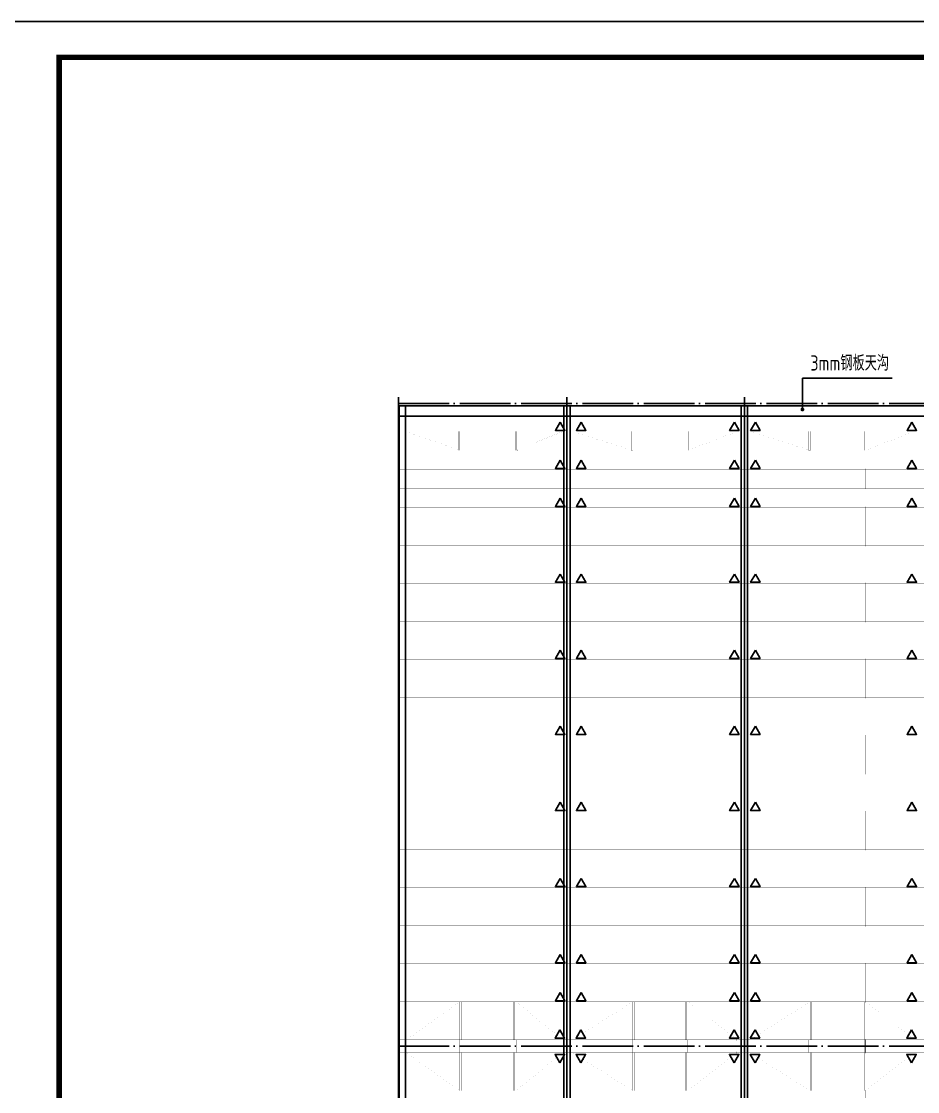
# Model space of a CAD drawing. Extents: x 180850 to 1399066, y 48356 to 327880.
# Drawn here: x 921215 to 956572, y 178177 to 220382 of the extents above; entities that cross this region are included whole.
import ezdxf
from ezdxf.enums import TextEntityAlignment as Align

# ---------------------------------------------------------------- set-up
doc = ezdxf.new("R2010")
doc.units = 0
doc.header["$LTSCALE"] = 1000
doc.linetypes.add('DOTE', pattern=[2.42, 2, -0.2, 0.02, -0.2])
doc.layers.add('_0', color=7, linetype='Continuous', lineweight=25)
for name, color, linetype in [('AXIS', 3, 'Continuous'), ('DOTE', 1, 'Continuous'), ('GL', 150, 'Continuous'), ('LT', 181, 'Continuous'), ('PUB_TITLE', 4, 'Continuous'), ('THIN', 7, 'Continuous')]:
    doc.layers.add(name, color=color, linetype=linetype)
doc.styles.add('TSSD_Norm', font='tssdeng.shx', dxfattribs={"bigfont": 'hztxt.shx'})

msp = doc.modelspace()

# ---------------------------------------------------------------- linework, layer by layer
at = {"layer": '_0', "color": 1, "const_width": 75}
msp.add_lwpolyline([(951989.56, 205076.85, 1), (952064.56, 205076.85, 1)], format="xyb", close=True, dxfattribs=at)
at = {"layer": 'AXIS', "linetype": 'ByBlock'}
msp.add_line((952027.06, 206313.77), (955564.54, 206313.77), dxfattribs=at)
at = {"layer": 'AXIS'}
msp.add_line((952027.06, 206313.77), (952027.06, 205076.85), dxfattribs=at)
at = {"layer": 'AXIS', "color": 4, "linetype": 'ByBlock', "ltscale": 0.1}
msp.add_lwpolyline([(936087.49, 205215.45), (985587.49, 205215.45), (985587.49, 204815.45), (936087.49, 204815.45)], close=True, dxfattribs=at)
at = {"layer": 'AXIS', "color": 6, "linetype": 'ByBlock'}
for points in [[(942468.61, 204577.03), (942281.43, 204252.83), (942655.79, 204252.83)], [(942468.61, 204577.03), (942281.43, 204252.83), (942655.79, 204252.83)], [(943295.82, 204577.03), (943483, 204252.83), (943108.64, 204252.83)], [(943295.82, 204577.03), (943483, 204252.83), (943108.64, 204252.83)], [(949343.61, 204577.03), (949156.43, 204252.83), (949530.79, 204252.83)], [(949343.61, 204577.03), (949156.43, 204252.83), (949530.79, 204252.83)], [(950170.82, 204577.03), (950358, 204252.83), (949983.64, 204252.83)], [(950170.82, 204577.03), (950358, 204252.83), (949983.64, 204252.83)], [(956343.61, 204577.03), (956156.43, 204252.83), (956530.79, 204252.83)], [(956343.61, 204577.03), (956156.43, 204252.83), (956530.79, 204252.83)], [(942468.61, 203077.03), (942281.44, 202752.83), (942655.79, 202752.83)], [(942468.61, 203077.03), (942281.44, 202752.83), (942655.79, 202752.83)], [(943295.82, 203077.03), (943483, 202752.83), (943108.64, 202752.83)], [(943295.82, 203077.03), (943483, 202752.83), (943108.64, 202752.83)], [(949343.61, 203077.03), (949156.44, 202752.83), (949530.79, 202752.83)], [(949343.61, 203077.03), (949156.44, 202752.83), (949530.79, 202752.83)], [(950170.82, 203077.03), (950358, 202752.83), (949983.64, 202752.83)], [(950170.82, 203077.03), (950358, 202752.83), (949983.64, 202752.83)], [(956343.61, 203077.03), (956156.44, 202752.83), (956530.79, 202752.83)], [(956343.61, 203077.03), (956156.44, 202752.83), (956530.79, 202752.83)], [(942468.61, 201577.03), (942281.44, 201252.83), (942655.79, 201252.83)], [(943295.82, 201577.03), (943483, 201252.83), (943108.64, 201252.83)], [(949343.61, 201577.03), (949156.44, 201252.83), (949530.79, 201252.83)], [(950170.82, 201577.03), (950358, 201252.83), (949983.64, 201252.83)], [(956343.61, 201577.03), (956156.44, 201252.83), (956530.79, 201252.83)], [(942468.61, 198585.47), (942281.44, 198261.27), (942655.79, 198261.27)], [(943295.82, 198585.47), (943483, 198261.27), (943108.64, 198261.27)], [(949343.61, 198585.47), (949156.44, 198261.27), (949530.79, 198261.27)], [(950170.82, 198585.47), (950358, 198261.27), (949983.64, 198261.27)], [(956343.61, 198585.47), (956156.44, 198261.27), (956530.79, 198261.27)], [(942468.62, 195585.47), (942281.44, 195261.27), (942655.79, 195261.27)], [(943295.82, 195585.47), (943483, 195261.27), (943108.64, 195261.27)], [(949343.62, 195585.47), (949156.44, 195261.27), (949530.79, 195261.27)], [(950170.82, 195585.47), (950358, 195261.27), (949983.64, 195261.27)], [(956343.62, 195585.47), (956156.44, 195261.27), (956530.79, 195261.27)], [(942468.62, 192585.47), (942281.44, 192261.27), (942655.8, 192261.27)], [(943295.82, 192585.47), (943483, 192261.27), (943108.65, 192261.27)], [(949343.62, 192585.47), (949156.44, 192261.27), (949530.8, 192261.27)], [(950170.82, 192585.47), (950358, 192261.27), (949983.65, 192261.27)], [(956343.62, 192585.47), (956156.44, 192261.27), (956530.8, 192261.27)], [(942468.62, 189585.47), (942281.44, 189261.27), (942655.8, 189261.27)], [(943295.83, 189585.47), (943483, 189261.27), (943108.65, 189261.27)], [(949343.62, 189585.47), (949156.44, 189261.27), (949530.8, 189261.27)], [(950170.83, 189585.47), (950358, 189261.27), (949983.65, 189261.27)], [(956343.62, 189585.47), (956156.44, 189261.27), (956530.8, 189261.27)], [(942468.62, 186585.47), (942281.44, 186261.27), (942655.8, 186261.27)], [(943295.83, 186585.47), (943483, 186261.27), (943108.65, 186261.27)], [(949343.62, 186585.47), (949156.44, 186261.27), (949530.8, 186261.27)], [(950170.83, 186585.47), (950358, 186261.27), (949983.65, 186261.27)], [(956343.62, 186585.47), (956156.44, 186261.27), (956530.8, 186261.27)], [(942468.62, 183585.47), (942281.44, 183261.27), (942655.8, 183261.27)], [(943295.83, 183585.47), (943483, 183261.27), (943108.65, 183261.27)], [(949343.62, 183585.47), (949156.44, 183261.27), (949530.8, 183261.27)], [(950170.83, 183585.47), (950358, 183261.27), (949983.65, 183261.27)], [(956343.62, 183585.47), (956156.44, 183261.27), (956530.8, 183261.27)], [(942468.62, 182085.47), (942281.44, 181761.27), (942655.8, 181761.27)], [(943295.83, 182085.47), (943483, 181761.27), (943108.65, 181761.27)], [(949343.62, 182085.47), (949156.44, 181761.27), (949530.8, 181761.27)], [(950170.83, 182085.47), (950358, 181761.27), (949983.65, 181761.27)], [(956343.62, 182085.47), (956156.44, 181761.27), (956530.8, 181761.27)], [(942457.15, 180614.22), (942269.97, 180290.02), (942644.33, 180290.02)], [(943284.36, 180614.22), (943471.53, 180290.02), (943097.18, 180290.02)], [(949332.15, 180614.22), (949144.97, 180290.02), (949519.33, 180290.02)], [(950159.36, 180614.22), (950346.53, 180290.02), (949972.18, 180290.02)], [(956332.15, 180614.22), (956144.97, 180290.02), (956519.33, 180290.02)], [(942457.15, 179316.68), (942269.97, 179640.88), (942644.33, 179640.88)], [(943284.36, 179316.68), (943471.53, 179640.88), (943097.18, 179640.88)], [(949332.15, 179316.68), (949144.97, 179640.88), (949519.33, 179640.88)], [(950159.36, 179316.68), (950346.53, 179640.88), (949972.18, 179640.88)], [(956332.15, 179316.68), (956144.97, 179640.88), (956519.33, 179640.88)]]:
    msp.add_lwpolyline(points, close=True, dxfattribs=at)
at = {"layer": 'AXIS', "color": 3, "linetype": 'ByBlock', "const_width": 1}
for points in [[(936468.53, 204245.41), (936468.53, 204185.41), (938416.86, 203495.41), (938416.86, 203435.41)], [(938474, 203435.38), (938474, 203495.38), (938474, 204185.38), (938474, 204245.38)], [(940724, 203435.38), (940724, 203495.38), (940724, 204185.38), (940724, 204245.38)], [(942516.77, 204245.41), (942516.77, 204185.41), (940787.27, 203495.41), (940787.27, 203435.41)], [(943016.44, 204245.41), (943016.44, 204185.41), (945241.86, 203495.41), (945241.86, 203435.41)], [(945305, 203434.4), (945305, 203494.4), (945305, 204184.4), (945305, 204244.4)], [(947512, 203435.39), (947512, 203495.39), (947512, 204185.39), (947512, 204245.39)], [(949391.77, 204245.41), (949391.77, 204185.41), (947577.27, 203495.41), (947577.27, 203435.41)], [(950016.44, 204245.41), (950016.44, 204185.41), (952241.86, 203495.41), (952241.86, 203435.41)], [(952305, 203434.4), (952305, 203494.4), (952305, 204184.4), (952305, 204244.4)], [(954512, 203435.39), (954512, 203495.39), (954512, 204185.39), (954512, 204245.39)], [(956391.77, 204245.41), (956391.77, 204185.41), (954577.27, 203495.41), (954577.27, 203435.41)], [(938536.86, 202685.41), (938536.86, 202745.41), (938536.86, 203435.41), (938536.86, 203495.41)], [(940652.8, 202685.41), (940652.8, 202745.41), (940652.8, 203435.41), (940652.8, 203495.41)], [(945361.86, 202685.41), (945361.86, 202745.41), (945361.86, 203435.41), (945361.86, 203495.41)], [(947442.8, 202685.41), (947442.8, 202745.41), (947442.8, 203435.41), (947442.8, 203495.41)], [(952361.86, 202685.41), (952361.86, 202745.41), (952361.86, 203435.41), (952361.86, 203495.41)], [(954442.8, 202685.41), (954442.8, 202745.41), (954442.8, 203435.41), (954442.8, 203495.41)], [(938476.86, 201935.41), (938476.86, 201995.41), (938476.86, 202685.41), (938476.86, 202745.41)], [(940712.8, 201935.41), (940712.8, 201995.41), (940712.8, 202685.41), (940712.8, 202745.41)], [(945301.86, 201935.41), (945301.86, 201995.41), (945301.86, 202685.41), (945301.86, 202745.41)], [(947502.8, 201935.41), (947502.8, 201995.41), (947502.8, 202685.41), (947502.8, 202745.41)], [(952301.86, 201935.41), (952301.86, 201995.41), (952301.86, 202685.41), (952301.86, 202745.41)], [(954502.8, 201935.41), (954502.8, 201995.41), (954502.8, 202685.41), (954502.8, 202745.41)], [(938536.86, 201185.41), (938536.86, 201245.41), (938536.86, 201935.41), (938536.86, 201995.41)], [(940652.8, 201185.41), (940652.8, 201245.41), (940652.8, 201935.41), (940652.8, 201995.41)], [(945361.86, 201185.41), (945361.86, 201245.41), (945361.86, 201935.41), (945361.86, 201995.41)], [(947442.8, 201185.41), (947442.8, 201245.41), (947442.8, 201935.41), (947442.8, 201995.41)], [(952361.86, 201185.41), (952361.86, 201245.41), (952361.86, 201935.41), (952361.86, 201995.41)], [(954442.8, 201185.41), (954442.8, 201245.41), (954442.8, 201935.41), (954442.8, 201995.41)], [(938476.86, 199685.41), (938476.86, 199745.41), (938476.86, 201185.41), (938476.86, 201245.41)], [(940712.8, 199685.4), (940712.8, 199745.4), (940712.8, 201185.4), (940712.8, 201245.4)], [(945301.86, 199685.41), (945301.86, 199745.41), (945301.86, 201185.41), (945301.86, 201245.41)], [(947502.8, 199685.4), (947502.8, 199745.4), (947502.8, 201185.4), (947502.8, 201245.4)], [(952301.86, 199685.41), (952301.86, 199745.41), (952301.86, 201185.41), (952301.86, 201245.41)], [(954502.8, 199685.4), (954502.8, 199745.4), (954502.8, 201185.4), (954502.8, 201245.4)], [(938536.87, 198185.41), (938536.87, 198245.41), (938536.87, 199685.41), (938536.87, 199745.41)], [(940652.81, 198185.4), (940652.81, 198245.4), (940652.81, 199685.41), (940652.81, 199745.41)], [(945361.87, 198185.41), (945361.87, 198245.41), (945361.87, 199685.41), (945361.87, 199745.41)], [(947442.81, 198185.4), (947442.81, 198245.4), (947442.81, 199685.41), (947442.81, 199745.41)], [(952361.87, 198185.41), (952361.87, 198245.41), (952361.87, 199685.41), (952361.87, 199745.41)], [(954442.81, 198185.4), (954442.81, 198245.4), (954442.81, 199685.41), (954442.81, 199745.41)], [(938476.87, 196685.41), (938476.87, 196745.41), (938476.87, 198185.41), (938476.87, 198245.41)], [(940712.81, 196685.4), (940712.81, 196745.4), (940712.81, 198185.4), (940712.81, 198245.4)], [(945301.87, 196685.41), (945301.87, 196745.41), (945301.87, 198185.41), (945301.87, 198245.41)], [(947502.81, 196685.4), (947502.81, 196745.4), (947502.81, 198185.4), (947502.81, 198245.4)], [(952301.87, 196685.41), (952301.87, 196745.41), (952301.87, 198185.41), (952301.87, 198245.41)], [(954502.81, 196685.4), (954502.81, 196745.4), (954502.81, 198185.4), (954502.81, 198245.4)], [(938536.87, 195185.41), (938536.87, 195245.41), (938536.87, 196685.41), (938536.87, 196745.41)], [(940652.81, 195185.4), (940652.81, 195245.4), (940652.81, 196685.41), (940652.81, 196745.41)], [(945361.87, 195185.41), (945361.87, 195245.41), (945361.87, 196685.41), (945361.87, 196745.41)], [(947442.81, 195185.4), (947442.81, 195245.4), (947442.81, 196685.41), (947442.81, 196745.41)], [(952361.87, 195185.41), (952361.87, 195245.41), (952361.87, 196685.41), (952361.87, 196745.41)], [(954442.81, 195185.4), (954442.81, 195245.4), (954442.81, 196685.41), (954442.81, 196745.41)], [(938476.87, 193685.41), (938476.87, 193745.41), (938476.87, 195185.41), (938476.87, 195245.41)], [(940712.81, 193685.4), (940712.81, 193745.4), (940712.81, 195185.4), (940712.81, 195245.4)], [(945301.87, 193685.41), (945301.87, 193745.41), (945301.87, 195185.41), (945301.87, 195245.41)], [(947502.81, 193685.4), (947502.81, 193745.4), (947502.81, 195185.4), (947502.81, 195245.4)], [(952301.87, 193685.41), (952301.87, 193745.41), (952301.87, 195185.41), (952301.87, 195245.41)], [(954502.81, 193685.4), (954502.81, 193745.4), (954502.81, 195185.4), (954502.81, 195245.4)], [(938536.87, 192185.41), (938536.87, 192245.41), (938536.87, 193685.41), (938536.87, 193745.41)], [(940652.81, 192185.4), (940652.81, 192245.4), (940652.81, 193685.41), (940652.81, 193745.41)], [(945361.87, 192185.41), (945361.87, 192245.41), (945361.87, 193685.41), (945361.87, 193745.41)], [(947442.81, 192185.4), (947442.81, 192245.4), (947442.81, 193685.41), (947442.81, 193745.41)], [(952361.87, 192185.41), (952361.87, 192245.41), (952361.87, 193685.41), (952361.87, 193745.41)], [(954442.81, 192185.4), (954442.81, 192245.4), (954442.81, 193685.41), (954442.81, 193745.41)], [(938476.87, 190685.41), (938476.87, 190745.41), (938476.87, 192185.41), (938476.87, 192245.41)], [(940712.81, 190685.4), (940712.81, 190745.4), (940712.81, 192185.4), (940712.81, 192245.4)], [(945301.87, 190685.41), (945301.87, 190745.41), (945301.87, 192185.41), (945301.87, 192245.41)], [(947502.81, 190685.4), (947502.81, 190745.4), (947502.81, 192185.4), (947502.81, 192245.4)], [(952301.87, 190685.41), (952301.87, 190745.41), (952301.87, 192185.41), (952301.87, 192245.41)], [(954502.81, 190685.4), (954502.81, 190745.4), (954502.81, 192185.4), (954502.81, 192245.4)], [(938536.87, 189185.41), (938536.87, 189245.41), (938536.87, 190685.41), (938536.87, 190745.41)], [(940652.81, 189185.4), (940652.81, 189245.4), (940652.81, 190685.41), (940652.81, 190745.41)], [(945361.87, 189185.41), (945361.87, 189245.41), (945361.87, 190685.41), (945361.87, 190745.41)], [(947442.81, 189185.4), (947442.81, 189245.4), (947442.81, 190685.41), (947442.81, 190745.41)], [(952361.87, 189185.41), (952361.87, 189245.41), (952361.87, 190685.41), (952361.87, 190745.41)], [(954442.81, 189185.4), (954442.81, 189245.4), (954442.81, 190685.41), (954442.81, 190745.41)], [(938476.87, 187685.41), (938476.87, 187745.41), (938476.87, 189185.41), (938476.87, 189245.41)], [(940712.81, 187685.4), (940712.81, 187745.4), (940712.81, 189185.4), (940712.81, 189245.4)], [(945301.87, 187685.41), (945301.87, 187745.41), (945301.87, 189185.41), (945301.87, 189245.41)], [(947502.81, 187685.4), (947502.81, 187745.4), (947502.81, 189185.4), (947502.81, 189245.4)], [(952301.87, 187685.41), (952301.87, 187745.41), (952301.87, 189185.41), (952301.87, 189245.41)], [(954502.81, 187685.4), (954502.81, 187745.4), (954502.81, 189185.4), (954502.81, 189245.4)], [(938536.87, 186185.41), (938536.87, 186245.41), (938536.87, 187685.41), (938536.87, 187745.41)], [(940652.81, 186185.4), (940652.81, 186245.4), (940652.81, 187685.41), (940652.81, 187745.41)], [(945361.87, 186185.41), (945361.87, 186245.41), (945361.87, 187685.41), (945361.87, 187745.41)], [(947442.81, 186185.4), (947442.81, 186245.4), (947442.81, 187685.41), (947442.81, 187745.41)], [(952361.87, 186185.41), (952361.87, 186245.41), (952361.87, 187685.41), (952361.87, 187745.41)], [(954442.81, 186185.4), (954442.81, 186245.4), (954442.81, 187685.41), (954442.81, 187745.41)], [(938476.87, 184685.41), (938476.87, 184745.41), (938476.87, 186185.41), (938476.87, 186245.41)], [(940712.81, 184685.4), (940712.81, 184745.4), (940712.81, 186185.4), (940712.81, 186245.4)], [(945301.87, 184685.41), (945301.87, 184745.41), (945301.87, 186185.41), (945301.87, 186245.41)], [(947502.81, 184685.4), (947502.81, 184745.4), (947502.81, 186185.4), (947502.81, 186245.4)], [(952301.87, 184685.41), (952301.87, 184745.41), (952301.87, 186185.41), (952301.87, 186245.41)], [(954502.81, 184685.4), (954502.81, 184745.4), (954502.81, 186185.4), (954502.81, 186245.4)], [(938536.88, 183185.41), (938536.88, 183245.41), (938536.87, 184685.41), (938536.87, 184745.41)], [(940652.82, 183185.4), (940652.82, 183245.4), (940652.81, 184685.41), (940652.81, 184745.41)], [(945361.88, 183185.41), (945361.88, 183245.41), (945361.87, 184685.41), (945361.87, 184745.41)], [(947442.82, 183185.4), (947442.82, 183245.4), (947442.81, 184685.41), (947442.81, 184745.41)], [(952361.88, 183185.41), (952361.88, 183245.41), (952361.87, 184685.41), (952361.87, 184745.41)], [(954442.82, 183185.4), (954442.82, 183245.4), (954442.81, 184685.41), (954442.81, 184745.41)], [(938476.88, 181685.41), (938476.88, 181745.41), (938476.88, 183185.41), (938476.88, 183245.41)], [(940712.82, 181685.4), (940712.82, 181745.4), (940712.82, 183185.4), (940712.82, 183245.4)], [(945301.88, 181685.41), (945301.88, 181745.41), (945301.88, 183185.41), (945301.88, 183245.41)], [(947502.82, 181685.4), (947502.82, 181745.4), (947502.82, 183185.4), (947502.82, 183245.4)], [(952301.88, 181685.41), (952301.88, 181745.41), (952301.88, 183185.41), (952301.88, 183245.41)], [(954502.82, 181685.4), (954502.82, 181745.4), (954502.82, 183185.4), (954502.82, 183245.4)], [(936451.34, 180184.99), (936451.34, 180244.99), (938447.16, 181684.99), (938447.16, 181744.99)], [(938536.88, 180185.41), (938536.88, 180245.41), (938536.88, 181685.41), (938536.88, 181745.41)], [(940652.82, 180185.4), (940652.82, 180245.4), (940652.82, 181685.41), (940652.82, 181745.41)], [(942538.95, 180184.99), (942538.95, 180244.99), (940772.52, 181684.99), (940772.52, 181744.99)], [(942999.25, 180184.99), (942999.25, 180244.99), (945272.16, 181684.99), (945272.16, 181744.99)], [(945361.88, 180185.41), (945361.88, 180245.41), (945361.88, 181685.41), (945361.88, 181745.41)], [(947442.82, 180185.4), (947442.82, 180245.4), (947442.82, 181685.41), (947442.82, 181745.41)], [(949413.95, 180184.99), (949413.95, 180244.99), (947562.52, 181684.99), (947562.52, 181744.99)], [(949999.25, 180184.99), (949999.25, 180244.99), (952272.16, 181684.99), (952272.16, 181744.99)], [(952361.88, 180185.41), (952361.88, 180245.41), (952361.88, 181685.41), (952361.88, 181745.41)], [(954442.82, 180185.4), (954442.82, 180245.4), (954442.82, 181685.41), (954442.82, 181745.41)], [(956413.95, 180184.99), (956413.95, 180244.99), (954562.52, 181684.99), (954562.52, 181744.99)], [(938476.88, 179685.53), (938476.88, 179745.53), (938476.88, 180185.37), (938476.88, 180245.37)], [(938476.88, 180245.37), (938476.88, 180185.37), (938476.88, 179745.53), (938476.88, 179685.53)], [(940712.82, 179685.53), (940712.82, 179745.53), (940712.82, 180185.37), (940712.82, 180245.37)], [(940712.82, 180245.37), (940712.82, 180185.37), (940712.82, 179745.53), (940712.82, 179685.53)], [(945301.88, 179685.53), (945301.88, 179745.53), (945301.88, 180185.37), (945301.88, 180245.37)], [(945301.88, 180245.37), (945301.88, 180185.37), (945301.88, 179745.53), (945301.88, 179685.53)], [(947502.82, 179685.53), (947502.82, 179745.53), (947502.82, 180185.37), (947502.82, 180245.37)], [(947502.82, 180245.37), (947502.82, 180185.37), (947502.82, 179745.53), (947502.82, 179685.53)], [(952301.88, 179685.53), (952301.88, 179745.53), (952301.88, 180185.37), (952301.88, 180245.37)], [(952301.88, 180245.37), (952301.88, 180185.37), (952301.88, 179745.53), (952301.88, 179685.53)], [(954502.82, 179685.53), (954502.82, 179745.53), (954502.82, 180185.37), (954502.82, 180245.37)], [(954502.82, 180245.37), (954502.82, 180185.37), (954502.82, 179745.53), (954502.82, 179685.53)], [(936451.34, 179745.9), (936451.34, 179685.9), (938447.16, 178245.9), (938447.16, 178185.9)], [(938536.88, 179745.49), (938536.88, 179685.49), (938536.88, 178245.48), (938536.88, 178185.48)], [(940652.82, 179745.49), (940652.82, 179685.49), (940652.82, 178245.49), (940652.82, 178185.49)], [(942538.95, 179745.9), (942538.95, 179685.9), (940772.52, 178245.9), (940772.52, 178185.9)], [(942999.25, 179745.9), (942999.25, 179685.9), (945272.16, 178245.9), (945272.16, 178185.9)], [(945361.88, 179745.49), (945361.88, 179685.49), (945361.88, 178245.48), (945361.88, 178185.48)], [(947442.82, 179745.49), (947442.82, 179685.49), (947442.82, 178245.49), (947442.82, 178185.49)], [(949413.95, 179745.9), (949413.95, 179685.9), (947562.52, 178245.9), (947562.52, 178185.9)], [(949999.25, 179745.9), (949999.25, 179685.9), (952272.16, 178245.9), (952272.16, 178185.9)], [(952361.88, 179745.49), (952361.88, 179685.49), (952361.88, 178245.48), (952361.88, 178185.48)], [(954442.82, 179745.49), (954442.82, 179685.49), (954442.82, 178245.49), (954442.82, 178185.49)], [(956413.95, 179745.9), (956413.95, 179685.9), (954562.52, 178245.9), (954562.52, 178185.9)], [(938476.88, 178245.49), (938476.88, 178185.49), (938476.88, 176745.49), (938476.88, 176685.49)], [(940712.82, 178245.49), (940712.82, 178185.49), (940712.82, 176745.49), (940712.82, 176685.49)], [(945301.88, 178245.49), (945301.88, 178185.49), (945301.88, 176745.49), (945301.88, 176685.49)], [(947502.82, 178245.49), (947502.82, 178185.49), (947502.82, 176745.49), (947502.82, 176685.49)], [(952301.88, 178245.49), (952301.88, 178185.49), (952301.88, 176745.49), (952301.88, 176685.49)], [(954502.82, 178245.49), (954502.82, 178185.49), (954502.82, 176745.49), (954502.82, 176685.49)]]:
    msp.add_lwpolyline(points, dxfattribs=at)
at = {"layer": 'AXIS', "color": 6, "linetype": 'ByBlock', "const_width": 10}
for points in [[(938449, 203465.37), (938499, 203465.37), (938499, 204215.37), (938449, 204215.37)], [(940749, 203465.38), (940699, 203465.38), (940699, 204215.38), (940749, 204215.38)], [(945280, 203464.4), (945330, 203464.4), (945330, 204214.4), (945280, 204214.4)], [(947537, 203465.39), (947487, 203465.39), (947487, 204215.39), (947537, 204215.39)], [(952280, 203464.4), (952330, 203464.4), (952330, 204214.4), (952280, 204214.4)], [(954537, 203465.39), (954487, 203465.39), (954487, 204215.39), (954537, 204215.39)], [(938511.88, 181715.38), (938561.88, 181715.38), (938561.88, 180215.38), (938511.88, 180215.38)], [(940627.82, 181715.37), (940677.82, 181715.37), (940677.82, 180215.37), (940627.82, 180215.37)], [(945336.88, 181715.38), (945386.88, 181715.38), (945386.88, 180215.38), (945336.88, 180215.38)], [(947417.82, 181715.37), (947467.82, 181715.37), (947467.82, 180215.37), (947417.82, 180215.37)], [(952336.88, 181715.38), (952386.88, 181715.38), (952386.88, 180215.38), (952336.88, 180215.38)], [(954417.82, 181715.37), (954467.82, 181715.37), (954467.82, 180215.37), (954417.82, 180215.37)], [(938451.88, 180215.37), (938501.88, 180215.37), (938501.88, 179715.53), (938451.88, 179715.53)], [(938451.88, 179715.52), (938501.88, 179715.52), (938501.88, 180215.36), (938451.88, 180215.36)], [(940687.82, 180215.37), (940737.82, 180215.37), (940737.82, 179715.53), (940687.82, 179715.53)], [(940687.82, 179715.52), (940737.82, 179715.52), (940737.82, 180215.37), (940687.82, 180215.37)], [(945276.88, 180215.37), (945326.88, 180215.37), (945326.88, 179715.53), (945276.88, 179715.53)], [(945276.88, 179715.52), (945326.88, 179715.52), (945326.88, 180215.36), (945276.88, 180215.36)], [(947477.82, 180215.37), (947527.82, 180215.37), (947527.82, 179715.53), (947477.82, 179715.53)], [(947477.82, 179715.52), (947527.82, 179715.52), (947527.82, 180215.37), (947477.82, 180215.37)], [(952276.88, 180215.37), (952326.88, 180215.37), (952326.88, 179715.53), (952276.88, 179715.53)], [(952276.88, 179715.52), (952326.88, 179715.52), (952326.88, 180215.36), (952276.88, 180215.36)], [(954477.82, 180215.37), (954527.82, 180215.37), (954527.82, 179715.53), (954477.82, 179715.53)], [(954477.82, 179715.52), (954527.82, 179715.52), (954527.82, 180215.37), (954477.82, 180215.37)], [(938511.88, 178215.52), (938561.88, 178215.52), (938561.88, 179715.52), (938511.88, 179715.52)], [(940627.82, 178215.52), (940677.82, 178215.52), (940677.82, 179715.52), (940627.82, 179715.52)], [(945336.88, 178215.52), (945386.88, 178215.52), (945386.88, 179715.52), (945336.88, 179715.52)], [(947417.82, 178215.52), (947467.82, 178215.52), (947467.82, 179715.52), (947417.82, 179715.52)], [(952336.88, 178215.52), (952386.88, 178215.52), (952386.88, 179715.52), (952336.88, 179715.52)], [(954417.82, 178215.52), (954467.82, 178215.52), (954467.82, 179715.52), (954417.82, 179715.52)]]:
    msp.add_lwpolyline(points, close=True, dxfattribs=at)
at = {"layer": 'DOTE'}
for p, q in [((936087.5, 154365.45), (936087.5, 205565.45)), ((942737.5, 154365.45), (942737.5, 205565.45)), ((949737.5, 154365.45), (949737.5, 205565.45))]:
    msp.add_line(p, q, dxfattribs=at)
at = {"layer": 'DOTE', "linetype": 'DOTE'}
for p, q in [((936087.5, 205315.45), (985612.5, 205315.45)), ((936087.5, 179965.45), (985612.5, 179965.45))]:
    msp.add_line(p, q, dxfattribs=at)
at = {"layer": 'GL'}
for points in [[(936112.49, 154715.45), (936112.49, 205215.45), (936362.49, 205215.45), (936362.49, 154715.45)], [(942612.49, 154715.45), (942612.49, 205215.45), (942862.49, 205215.45), (942862.49, 154715.45)], [(949612.49, 154715.45), (949612.49, 205215.45), (949862.49, 205215.45), (949862.49, 154715.45)]]:
    msp.add_lwpolyline(points, close=True, dxfattribs=at)
at = {"layer": 'LT', "linetype": 'ByBlock', "const_width": 10}
for points in [[(936087.49, 204215.38), (985612.49, 204215.41)], [(936087.49, 203465.38), (985612.49, 203465.41)], [(936087.49, 202715.38), (985612.49, 202715.41)], [(936087.49, 201965.38), (985612.49, 201965.41)], [(936087.49, 201215.38), (985612.49, 201215.41)], [(936087.49, 199715.38), (985612.49, 199715.41)], [(936087.49, 198215.38), (985612.49, 198215.41)], [(936087.5, 198215.38), (985612.49, 198215.41)], [(936087.5, 196715.38), (985612.49, 196715.41)], [(936087.5, 195215.38), (985612.5, 195215.41)], [(936087.5, 193715.38), (985612.5, 193715.41)], [(936087.5, 192215.38), (985612.5, 192215.41)], [(936087.5, 190715.38), (985612.5, 190715.41)], [(936087.5, 189215.38), (985612.5, 189215.41)], [(936087.5, 187715.38), (985612.5, 187715.41)], [(936087.5, 186215.38), (985612.5, 186215.41)], [(936087.5, 184715.38), (985612.5, 184715.41)], [(936087.5, 183215.38), (985612.5, 183215.41)], [(936087.5, 181715.38), (985612.5, 181715.41)], [(936087.5, 180215.38), (985612.5, 180215.41)], [(936087.5, 179715.52), (985612.5, 179715.48)], [(936087.5, 179715.52), (985612.5, 179715.48)], [(936087.5, 178215.52), (985612.5, 178215.48)]]:
    msp.add_lwpolyline(points, dxfattribs=at)
at = {"layer": 'PUB_TITLE'}
msp.add_lwpolyline([(919169.3, 220381.89), (1038098.48, 220381.89), (1038098.48, 136381.97), (919169.3, 136381.97)], close=True, dxfattribs=at)
at = {"layer": 'PUB_TITLE', "const_width": 212.12}
msp.add_lwpolyline([(922704.65, 137796.11), (922704.65, 218967.75), (1036684.34, 218967.75), (1036684.34, 137796.11)], close=True, dxfattribs=at)

# ---------------------------------------------------------------- texts
at = {"layer": 'THIN', "style": 'TSSD_Norm', "width": 0.8}
msp.add_text('3mm钢板天沟', height=600, dxfattribs=at).set_placement((955444.82, 206431.49), align=Align.BOTTOM_RIGHT)

doc.saveas('drawing.dxf')
